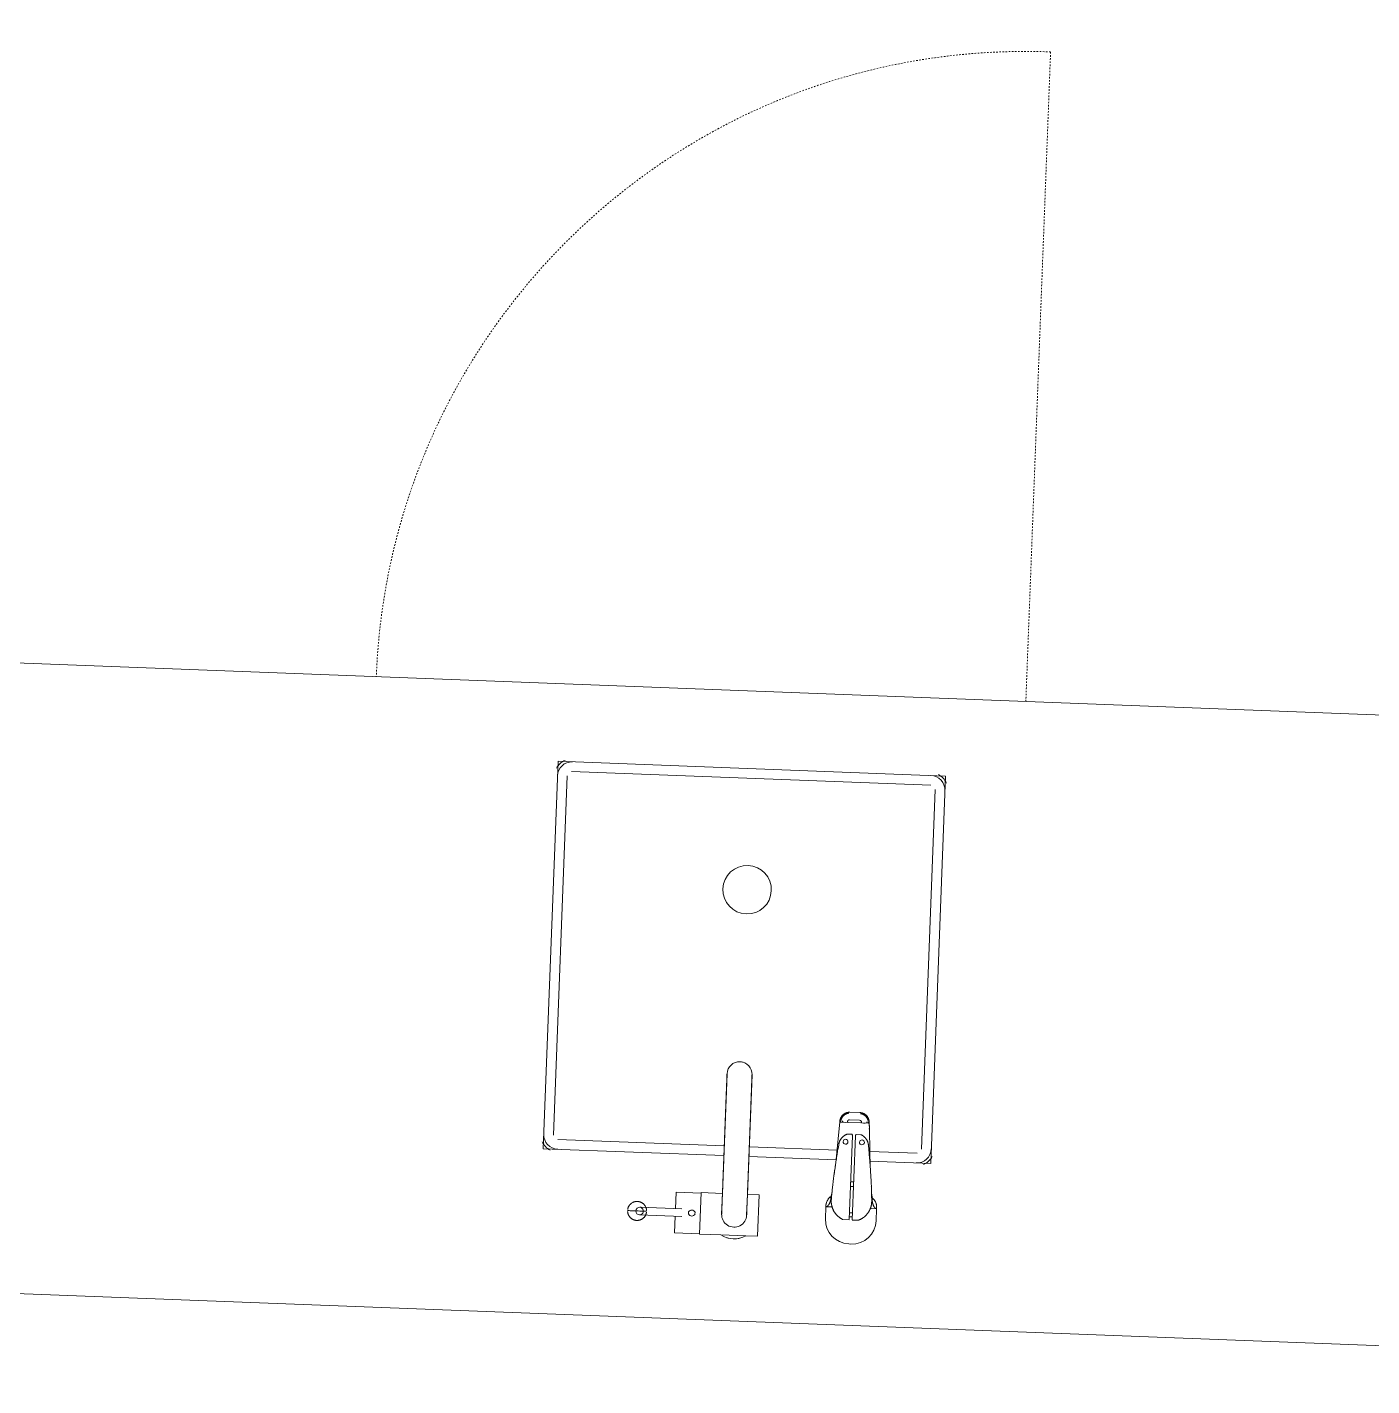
# Model space of a CAD drawing. Header units: millimetres. Extents: x 17567 to 83301, y -4294 to 56331.
# Drawn here: x 62246 to 63633, y 39264 to 40665 of the extents above; entities that cross this region are included whole.
import ezdxf

# ---------------------------------------------------------------- set-up
doc = ezdxf.new("R2010")
doc.units = ezdxf.units.MM
doc.header["$MEASUREMENT"] = 0
doc.linetypes.add('Hidden dense', pattern=[3.2, 1.6, -1.6])
for name, color, linetype, lineweight in [('P-SANR-FIXT', 6, 'Continuous', 13), ('Q-CASE', 33, 'Continuous', 13), ('Q-CASE-HDLN', 33, 'Hidden dense', 13)]:
    doc.layers.add(name, color=color, linetype=linetype, lineweight=lineweight)

# ---------------------------------------------------------------- blocks, each defined once
blk = doc.blocks.new('BVN_Joinery_Cafe_JO-N-01 _Opt 10_ - Type 1-10444974-GA PLAN - LEVEL 11')
at = {"layer": 'P-SANR-FIXT'}
for p, q in [((-1509.6, -1075.9), (-1509.6, -1247.9)), ((-1134.2, -1071.3), (-1505.3, -1071.3)), ((-1129.6, -1446.7), (-1129.6, -1075.6)), ((-1509.6, -1273.7), (-1509.6, -1364.4)), ((-1568.3, -1355), (-1580.7, -1355)), ((-1580.7, -1355), (-1568.3, -1355)), ((-1568.3, -1355), (-1567, -1355)), ((-1568.3, -1360.6), (-1568.3, -1355)), ((-1568.3, -1355), (-1568.3, -1360.6)), ((-1580.9, -1373.1), (-1580.9, -1379.6)), ((-1480.5, -1367), (-1480.5, -1366)), ((-1480.5, -1366), (-1480.5, -1373.9)), ((-1480.5, -1369.9), (-1480.5, -1368.5)), ((-1480.5, -1371.8), (-1480.5, -1370.2)), ((-1605.7, -1380), (-1605.7, -1382.3)), ((-1605.7, -1382.3), (-1605.7, -1380)), ((-1580.9, -1382.7), (-1580.9, -1389.2)), ((-1494, -1379.6), (-1580.6, -1379.6)), ((-1580.6, -1379.6), (-1580.6, -1379.6)), ((-1580.6, -1382.7), (-1494, -1382.7)), ((-1580.6, -1382.7), (-1580.6, -1382.7)), ((-1492.6, -1379), (-1492.6, -1374)), ((-1492.6, -1388.3), (-1492.6, -1383.3)), ((-1480.5, -1387.8), (-1480.5, -1374.5)), ((-1480.5, -1374.5), (-1480.5, -1387.8)), ((-1477.7, -1376), (-1477.7, -1386.3)), ((-1469.9, -1386.3), (-1469.9, -1376)), ((-1469.9, -1376), (-1469.9, -1386.3)), ((-1469.9, -1386.3), (-1469.9, -1376)), ((-1509.6, -1397.9), (-1509.6, -1446.9)), ((-1480.5, -1388.5), (-1480.5, -1396)), ((-1480.5, -1392.1), (-1480.5, -1390.5)), ((-1480.5, -1396), (-1480.5, -1395.3)), ((-1580.7, -1407.3), (-1568.3, -1407.3)), ((-1568.3, -1407.3), (-1580.7, -1407.3)), ((-1568.3, -1407.3), (-1568.3, -1401.7)), ((-1568.3, -1401.7), (-1568.3, -1407.3)), ((-1567, -1407.3), (-1568.3, -1407.3)), ((-1505, -1451.3), (-1134, -1451.3))]:
    blk.add_line(p, q, dxfattribs=at)
at = {"layer": 'P-SANR-FIXT', "flags": 128}
for points in [[(-1568.3, -1355), (-1568.3, -1355.1), (-1568.3, -1355.1), (-1568.3, -1355.2), (-1568.3, -1355.3), (-1568.2, -1355.4), (-1568.2, -1355.5), (-1568.2, -1355.5), (-1568.2, -1355.6), (-1568.1, -1355.7), (-1568.1, -1355.8), (-1568.1, -1355.9), (-1568, -1355.9), (-1568, -1356), (-1567.9, -1356.1), (-1567.9, -1356.2), (-1567.8, -1356.3), (-1567.7, -1356.4), (-1567.6, -1356.5), (-1567.5, -1356.7), (-1567.4, -1356.8), (-1567.3, -1356.8), (-1567.2, -1356.9), (-1567.1, -1357.1), (-1567, -1357.1), (-1566.9, -1357.2), (-1566.7, -1357.4), (-1566.5, -1357.5), (-1566.4, -1357.6), (-1566.2, -1357.7), (-1566.1, -1357.8), (-1566, -1357.9), (-1565.9, -1358), (-1565.8, -1358), (-1565.6, -1358.1), (-1565.5, -1358.2), (-1565.4, -1358.2), (-1565.2, -1358.3), (-1565.1, -1358.4), (-1565, -1358.5), (-1564.7, -1358.6), (-1564.5, -1358.7), (-1564.4, -1358.7), (-1564.2, -1358.8), (-1563.9, -1358.9)], [(-1568.3, -1355), (-1568.3, -1355.1), (-1568.3, -1355.1), (-1568.3, -1355.2), (-1568.3, -1355.3), (-1568.2, -1355.4), (-1568.2, -1355.5), (-1568.2, -1355.5), (-1568.2, -1355.6), (-1568.1, -1355.7), (-1568.1, -1355.8), (-1568.1, -1355.9), (-1568, -1355.9), (-1568, -1356), (-1567.9, -1356.1), (-1567.9, -1356.2), (-1567.8, -1356.3), (-1567.7, -1356.4), (-1567.6, -1356.5), (-1567.5, -1356.7), (-1567.4, -1356.8), (-1567.3, -1356.8), (-1567.2, -1356.9), (-1567.1, -1357.1), (-1567, -1357.1), (-1566.9, -1357.2), (-1566.7, -1357.4), (-1566.5, -1357.5), (-1566.4, -1357.6), (-1566.3, -1357.7), (-1566.2, -1357.8), (-1566, -1357.9), (-1565.9, -1358), (-1565.8, -1358), (-1565.6, -1358.1), (-1565.6, -1358.2), (-1565.4, -1358.2), (-1565.3, -1358.3), (-1565.2, -1358.4), (-1565, -1358.4), (-1564.8, -1358.5), (-1564.6, -1358.6), (-1564.5, -1358.7), (-1564.2, -1358.8), (-1564.1, -1358.8), (-1563.9, -1358.9), (-1563.6, -1359), (-1563.5, -1359), (-1563.3, -1359.1), (-1563, -1359.2), (-1562.6, -1359.3), (-1562.4, -1359.3), (-1562, -1359.4), (-1561.8, -1359.5), (-1561.5, -1359.5), (-1561.1, -1359.6), (-1560.9, -1359.7), (-1560.6, -1359.7), (-1560.1, -1359.8), (-1559.6, -1359.9), (-1559.4, -1360), (-1558.8, -1360.1), (-1558.5, -1360.1), (-1558.1, -1360.2), (-1557.2, -1360.3), (-1556.8, -1360.4), (-1556.1, -1360.5), (-1555.4, -1360.6), (-1555, -1360.6)], [(-1563.9, -1358.9), (-1563.6, -1359), (-1563.5, -1359), (-1563.3, -1359.1), (-1562.9, -1359.2), (-1562.6, -1359.3), (-1562.4, -1359.3), (-1562, -1359.4), (-1561.8, -1359.5), (-1561.5, -1359.5)], [(-1580.6, -1372.5), (-1580.6, -1372.6), (-1580.7, -1372.8), (-1580.8, -1372.9), (-1580.8, -1373), (-1580.8, -1373.1), (-1580.8, -1373.1), (-1580.9, -1373.1)], [(-1580.9, -1373.1), (-1580.8, -1373.1), (-1580.8, -1373.1), (-1580.8, -1373), (-1580.7, -1372.9), (-1580.7, -1372.8), (-1580.6, -1372.6), (-1580.6, -1372.6)], [(-1580.6, -1372.6), (-1580.4, -1372.2), (-1580.3, -1372), (-1580.2, -1371.8), (-1580, -1371.4), (-1579.8, -1371.1), (-1579.7, -1370.9), (-1579.5, -1370.5), (-1579.4, -1370.4), (-1579.2, -1370.1), (-1579, -1369.8), (-1578.9, -1369.6), (-1578.7, -1369.3), (-1578.5, -1369), (-1578.3, -1368.7), (-1578.1, -1368.5), (-1578, -1368.3), (-1577.8, -1368), (-1577.7, -1367.9), (-1577.5, -1367.7), (-1577.4, -1367.6), (-1577.3, -1367.4), (-1577.2, -1367.3), (-1577.1, -1367.2), (-1576.9, -1367), (-1576.8, -1366.9), (-1576.6, -1366.7), (-1576.4, -1366.5), (-1576.2, -1366.3), (-1576, -1366.1), (-1575.8, -1365.9), (-1575.5, -1365.6), (-1575.2, -1365.4), (-1575, -1365.2), (-1574.9, -1365.1), (-1574.6, -1364.8), (-1574.2, -1364.6), (-1574.1, -1364.5), (-1573.8, -1364.3), (-1573.6, -1364.1), (-1573.4, -1364), (-1573.1, -1363.8), (-1572.8, -1363.5), (-1572.5, -1363.4), (-1572.4, -1363.3), (-1572.1, -1363.1), (-1571.8, -1363), (-1571.7, -1362.9), (-1571.4, -1362.7), (-1571.2, -1362.6), (-1570.9, -1362.5), (-1570.6, -1362.3), (-1570.3, -1362.2), (-1570.2, -1362.2), (-1569.9, -1362), (-1569.5, -1361.9), (-1569.3, -1361.8), (-1569, -1361.7), (-1568.7, -1361.5), (-1568.6, -1361.5), (-1568.3, -1361.4), (-1568.1, -1361.3), (-1567.9, -1361.3), (-1567.6, -1361.2), (-1567.4, -1361.1), (-1567.2, -1361), (-1566.8, -1361), (-1566.5, -1360.9), (-1566.4, -1360.8), (-1566.1, -1360.8), (-1565.8, -1360.7), (-1565.4, -1360.6), (-1565.3, -1360.6), (-1565.1, -1360.6), (-1564.7, -1360.5), (-1564.4, -1360.4), (-1564.1, -1360.4), (-1563.9, -1360.4), (-1563.6, -1360.4), (-1563.3, -1360.3), (-1563, -1360.3), (-1562.8, -1360.3), (-1562.5, -1360.3), (-1562.3, -1360.3), (-1562.1, -1360.3), (-1561.8, -1360.3), (-1561.6, -1360.2), (-1561.3, -1360.2), (-1560.9, -1360.3), (-1560.7, -1360.3), (-1560.2, -1360.3)], [(-1571, -1362.6), (-1571.2, -1362.7), (-1571.5, -1362.8), (-1571.8, -1363), (-1572.1, -1363.1), (-1572.5, -1363.4)], [(-1566.5, -1360.9), (-1566.8, -1360.9), (-1566.9, -1361), (-1567.1, -1361), (-1567.5, -1361.1), (-1567.8, -1361.2), (-1568, -1361.3), (-1568.3, -1361.4), (-1568.5, -1361.5)], [(-1560.2, -1360.3), (-1560.4, -1360.3), (-1560.7, -1360.3), (-1560.9, -1360.2), (-1561.3, -1360.2), (-1561.6, -1360.2), (-1561.9, -1360.2), (-1562.1, -1360.2), (-1562.3, -1360.3), (-1562.6, -1360.3), (-1562.8, -1360.3), (-1563, -1360.3), (-1563.3, -1360.3)], [(-1561.5, -1359.5), (-1561.1, -1359.6), (-1560.9, -1359.7), (-1560.6, -1359.7), (-1560.1, -1359.8), (-1559.6, -1359.9), (-1559.3, -1360), (-1558.8, -1360.1), (-1558.5, -1360.1), (-1558.1, -1360.2)], [(-1560.2, -1360.3), (-1558.1, -1360.4), (-1557, -1360.5), (-1555.3, -1360.6), (-1553.6, -1360.7), (-1552.7, -1360.7), (-1551, -1360.9), (-1550.2, -1360.9), (-1548.8, -1361), (-1547.1, -1361.1), (-1546.2, -1361.2), (-1544.8, -1361.3), (-1542.8, -1361.5), (-1540.9, -1361.6), (-1540, -1361.7), (-1538.6, -1361.8), (-1536.5, -1362), (-1534.4, -1362.2), (-1533.3, -1362.3), (-1531.6, -1362.5), (-1530.7, -1362.6), (-1529.4, -1362.7), (-1527.5, -1362.9), (-1525.5, -1363.1), (-1524.6, -1363.2), (-1522.6, -1363.4), (-1521.6, -1363.6), (-1520.1, -1363.7), (-1518.1, -1364), (-1517.1, -1364.1), (-1515.6, -1364.3), (-1513.3, -1364.6), (-1511.2, -1364.8), (-1510.2, -1364.9), (-1508.7, -1365.1), (-1506.4, -1365.5), (-1504.1, -1365.8), (-1502.9, -1365.9)], [(-1552.7, -1360.7), (-1555.8, -1360.2), (-1557.8, -1359.8), (-1558.8, -1359.6), (-1559, -1359.5)], [(-1558.1, -1360.2), (-1557.2, -1360.3), (-1556.7, -1360.4), (-1556.1, -1360.5), (-1555.3, -1360.6), (-1555, -1360.6)], [(-1545.2, -1361.3), (-1545.9, -1361.2), (-1547.4, -1361.1), (-1548.9, -1361), (-1550, -1360.9), (-1552.2, -1360.8)], [(-1514.9, -1364.4), (-1517.1, -1364.1), (-1518.3, -1363.9), (-1520, -1363.7), (-1521.7, -1363.5), (-1522.5, -1363.5), (-1524.1, -1363.3), (-1524.9, -1363.2), (-1526.1, -1363.1), (-1527.3, -1362.9), (-1528, -1362.9), (-1529.5, -1362.7), (-1531.7, -1362.5), (-1533.1, -1362.4), (-1534, -1362.3), (-1535.9, -1362.1)], [(-1480.5, -1366), (-1487, -1365.5), (-1512, -1364.2), (-1522.6, -1363.5)], [(-1520.7, -1363.7), (-1518.9, -1363.8), (-1518, -1363.9), (-1516.5, -1364), (-1515.3, -1364.1)], [(-1520.6, -1363.7), (-1518.3, -1363.9), (-1517.1, -1363.9), (-1515.3, -1364.1)], [(-1502.9, -1365.9), (-1502.7, -1366), (-1502.5, -1366), (-1502.3, -1366), (-1502.1, -1366.1), (-1501.8, -1366.1), (-1501.7, -1366.2), (-1501.4, -1366.2), (-1501.3, -1366.3), (-1501.1, -1366.3), (-1500.8, -1366.4), (-1500.7, -1366.5), (-1500.5, -1366.5), (-1500.2, -1366.6), (-1499.9, -1366.7), (-1499.8, -1366.8), (-1499.7, -1366.8), (-1499.4, -1366.9), (-1499.1, -1367.1), (-1499, -1367.1), (-1498.8, -1367.3), (-1498.6, -1367.3), (-1498.5, -1367.4), (-1498.2, -1367.6), (-1498.1, -1367.6), (-1497.9, -1367.7), (-1497.6, -1367.9), (-1497.4, -1368.1), (-1497.2, -1368.2), (-1497.1, -1368.3), (-1496.9, -1368.4), (-1496.7, -1368.6), (-1496.6, -1368.7), (-1496.4, -1368.8), (-1496.2, -1369), (-1496, -1369.1), (-1495.8, -1369.3), (-1495.7, -1369.4), (-1495.5, -1369.6), (-1495.4, -1369.7), (-1495.2, -1369.9), (-1495.1, -1370.1), (-1495, -1370.2), (-1494.8, -1370.4), (-1494.7, -1370.6), (-1494.6, -1370.7), (-1494.4, -1370.9), (-1494.3, -1371), (-1494.1, -1371.2), (-1494, -1371.5), (-1493.9, -1371.6), (-1493.8, -1371.7), (-1493.7, -1371.9)], [(-1499.7, -1366.8), (-1499.9, -1366.7), (-1500, -1366.7), (-1500.2, -1366.6), (-1500.3, -1366.6), (-1500.6, -1366.5), (-1500.8, -1366.4), (-1501, -1366.4), (-1501.3, -1366.3), (-1501.5, -1366.2), (-1501.6, -1366.2), (-1501.8, -1366.1), (-1501.9, -1366.1), (-1502.2, -1366.1), (-1502.4, -1366), (-1502.6, -1366), (-1502.9, -1365.9)], [(-1495.4, -1369.7), (-1495.7, -1369.4), (-1495.8, -1369.3), (-1496, -1369.2), (-1496.2, -1369), (-1496.3, -1368.9), (-1496.5, -1368.7), (-1496.6, -1368.7), (-1496.7, -1368.5), (-1496.8, -1368.5), (-1497, -1368.3), (-1497.2, -1368.2), (-1497.4, -1368.1), (-1497.7, -1367.9), (-1497.9, -1367.8), (-1498, -1367.7), (-1498.3, -1367.5), (-1498.5, -1367.4), (-1498.8, -1367.3), (-1499.1, -1367.1), (-1499.3, -1367), (-1499.4, -1366.9), (-1499.7, -1366.8)], [(-1492.8, -1373.5), (-1492.9, -1373.3), (-1493, -1373.2), (-1493.1, -1373), (-1493.2, -1372.8), (-1493.3, -1372.5), (-1493.4, -1372.4), (-1493.5, -1372.2), (-1493.6, -1372.1), (-1493.7, -1371.9)], [(-1493.7, -1371.9), (-1493.5, -1372.2), (-1493.4, -1372.3), (-1493.3, -1372.5), (-1493.2, -1372.7), (-1493.2, -1372.8), (-1493.1, -1373), (-1493, -1373.1), (-1492.9, -1373.3), (-1492.9, -1373.4), (-1492.8, -1373.6), (-1492.7, -1373.7), (-1492.7, -1373.8), (-1492.6, -1373.9), (-1492.6, -1374), (-1492.6, -1374), (-1492.6, -1374), (-1492.6, -1374), (-1492.7, -1373.9), (-1492.7, -1373.8), (-1492.8, -1373.6), (-1492.8, -1373.5)], [(-1478.8, -1366.1), (-1479.4, -1366), (-1480, -1366), (-1480.5, -1366)], [(-1478.9, -1367.1), (-1479.4, -1367), (-1480, -1367), (-1480.5, -1367)], [(-1469.9, -1376), (-1469.9, -1375.6), (-1469.9, -1375.2), (-1470, -1374.8), (-1470, -1374.4), (-1470.1, -1374.1), (-1470.2, -1373.7), (-1470.3, -1373.3), (-1470.4, -1372.9), (-1470.6, -1372.5), (-1470.7, -1372.1), (-1470.9, -1371.8), (-1471, -1371.4), (-1471.2, -1371.1), (-1471.4, -1370.7), (-1471.7, -1370.4), (-1471.9, -1370.1), (-1472.1, -1369.8), (-1472.4, -1369.4), (-1472.7, -1369.2), (-1472.9, -1368.9), (-1473.2, -1368.6), (-1473.5, -1368.3), (-1473.9, -1368.1), (-1474.2, -1367.8), (-1474.5, -1367.6), (-1474.8, -1367.4), (-1475.2, -1367.2), (-1475.6, -1367), (-1475.9, -1366.9), (-1476.3, -1366.7), (-1476.7, -1366.6), (-1477, -1366.5), (-1477.4, -1366.4), (-1477.8, -1366.3), (-1478.2, -1366.2), (-1478.6, -1366.1), (-1478.8, -1366.1)], [(-1471.5, -1372.9), (-1471.6, -1372.5), (-1471.8, -1372.2), (-1471.9, -1371.9), (-1472.1, -1371.6), (-1472.3, -1371.3), (-1472.5, -1371), (-1472.7, -1370.7), (-1472.9, -1370.4), (-1473.1, -1370.1), (-1473.4, -1369.8), (-1473.6, -1369.6), (-1473.9, -1369.3), (-1474.2, -1369.1), (-1474.5, -1368.9), (-1474.7, -1368.7), (-1475, -1368.5), (-1475.4, -1368.3), (-1475.7, -1368.1), (-1476, -1367.9), (-1476.3, -1367.8), (-1476.7, -1367.7), (-1477, -1367.5), (-1477.3, -1367.4), (-1477.7, -1367.3), (-1478, -1367.2)], [(-1471, -1375), (-1471, -1374.6), (-1471.1, -1374.3), (-1471.2, -1373.9), (-1471.3, -1373.6), (-1471.4, -1373.2)], [(-1577.8, -1381.2), (-1577.8, -1380.6), (-1577.8, -1380.3), (-1577.8, -1380.1), (-1577.8, -1379.6)], [(-1577.8, -1382.7), (-1577.8, -1382.2), (-1577.8, -1382), (-1577.8, -1381.7), (-1577.8, -1381.2)], [(-1573.5, -1379.7), (-1573.6, -1380.3), (-1573.6, -1381), (-1573.6, -1381.2)], [(-1573.6, -1381.2), (-1573.6, -1381.8), (-1573.6, -1382.4)], [(-1541.6, -1379.6), (-1541.6, -1379.8), (-1541.6, -1380.1), (-1541.6, -1380.5), (-1541.6, -1380.7), (-1541.5, -1381.2)], [(-1541.5, -1381.2), (-1541.6, -1381.6), (-1541.6, -1381.8), (-1541.6, -1382.2), (-1541.6, -1382.5), (-1541.6, -1382.7)], [(-1492.8, -1379.2), (-1492.9, -1379.3), (-1493, -1379.3), (-1493.1, -1379.4), (-1493.1, -1379.4), (-1493.2, -1379.4), (-1493.3, -1379.5), (-1493.4, -1379.5), (-1493.5, -1379.5), (-1493.6, -1379.6), (-1493.6, -1379.6), (-1493.6, -1379.6), (-1493.7, -1379.6), (-1493.8, -1379.6), (-1493.9, -1379.6), (-1494, -1379.6)], [(-1494, -1379.6), (-1494, -1379.6), (-1493.9, -1379.6), (-1493.9, -1379.6), (-1493.8, -1379.6), (-1493.7, -1379.6), (-1493.7, -1379.6)], [(-1494, -1382.7), (-1493.9, -1382.7), (-1493.8, -1382.7), (-1493.7, -1382.7), (-1493.6, -1382.7), (-1493.6, -1382.7), (-1493.6, -1382.7), (-1493.5, -1382.8), (-1493.4, -1382.8), (-1493.3, -1382.8), (-1493.2, -1382.9), (-1493.1, -1382.9), (-1493.1, -1382.9), (-1493, -1383), (-1492.9, -1383), (-1492.8, -1383.1)], [(-1493.7, -1382.7), (-1493.7, -1382.7), (-1493.8, -1382.7), (-1493.9, -1382.7), (-1493.9, -1382.7), (-1494, -1382.7), (-1494, -1382.7)], [(-1492.8, -1379.2), (-1492.7, -1379.1), (-1492.6, -1379), (-1492.6, -1379), (-1492.6, -1379), (-1492.7, -1379.1), (-1492.8, -1379.2), (-1492.8, -1379.2), (-1492.9, -1379.2), (-1492.9, -1379.3), (-1493, -1379.3), (-1493.1, -1379.4), (-1493.2, -1379.4), (-1493.3, -1379.5), (-1493.3, -1379.5), (-1493.4, -1379.5), (-1493.5, -1379.5), (-1493.5, -1379.6), (-1493.7, -1379.6)], [(-1493.7, -1382.7), (-1493.5, -1382.7), (-1493.5, -1382.8), (-1493.4, -1382.8), (-1493.3, -1382.8), (-1493.3, -1382.8), (-1493.2, -1382.9), (-1493.1, -1382.9), (-1493, -1383), (-1493, -1383), (-1492.9, -1383.1), (-1492.8, -1383.1), (-1492.8, -1383.2), (-1492.7, -1383.2), (-1492.6, -1383.3), (-1492.6, -1383.3), (-1492.6, -1383.3), (-1492.7, -1383.2), (-1492.8, -1383.1)], [(-1478.8, -1396.2), (-1478.4, -1396.1), (-1478, -1396.1), (-1477.6, -1396), (-1477.2, -1395.9), (-1476.8, -1395.8), (-1476.4, -1395.6), (-1476.1, -1395.5), (-1475.7, -1395.3), (-1475.3, -1395.2), (-1475, -1395), (-1474.6, -1394.8), (-1474.3, -1394.5), (-1474, -1394.3), (-1473.7, -1394.1), (-1473.4, -1393.8), (-1473.1, -1393.5), (-1472.8, -1393.3), (-1472.5, -1393), (-1472.2, -1392.7), (-1472, -1392.4), (-1471.8, -1392), (-1471.5, -1391.7), (-1471.3, -1391.4), (-1471.1, -1391), (-1470.9, -1390.7), (-1470.8, -1390.3), (-1470.6, -1389.9), (-1470.5, -1389.6), (-1470.3, -1389.2), (-1470.2, -1388.8), (-1470.1, -1388.4), (-1470.1, -1388), (-1470, -1387.6), (-1470, -1387.2), (-1469.9, -1386.8), (-1469.9, -1386.4), (-1469.9, -1386.3)], [(-1475.8, -1394.3), (-1475.5, -1394.1), (-1475.2, -1393.9), (-1474.9, -1393.7), (-1474.6, -1393.5), (-1474.3, -1393.3), (-1474, -1393.1), (-1473.7, -1392.8), (-1473.5, -1392.6), (-1473.2, -1392.3), (-1473, -1392), (-1472.8, -1391.8), (-1472.6, -1391.5), (-1472.4, -1391.2), (-1472.2, -1390.9), (-1472, -1390.5), (-1471.8, -1390.2), (-1471.7, -1389.9), (-1471.5, -1389.6), (-1471.4, -1389.2), (-1471.3, -1388.9), (-1471.2, -1388.5), (-1471.1, -1388.2), (-1471.1, -1387.8), (-1471, -1387.5), (-1471, -1387.1)], [(-1580.6, -1389.7), (-1580.6, -1389.6), (-1580.7, -1389.6), (-1580.7, -1389.4), (-1580.8, -1389.3), (-1580.8, -1389.2), (-1580.9, -1389.2)], [(-1580.9, -1389.2), (-1580.8, -1389.2), (-1580.8, -1389.3), (-1580.7, -1389.4), (-1580.6, -1389.6), (-1580.6, -1389.8)], [(-1560.2, -1402), (-1560.7, -1402), (-1560.9, -1402), (-1561.3, -1402.1), (-1561.6, -1402.1), (-1561.8, -1402), (-1562.1, -1402), (-1562.3, -1402), (-1562.5, -1402), (-1562.8, -1402), (-1563, -1402), (-1563.3, -1402), (-1563.6, -1401.9), (-1563.9, -1401.9), (-1564.1, -1401.9), (-1564.4, -1401.9), (-1564.7, -1401.8), (-1565.1, -1401.7), (-1565.3, -1401.7), (-1565.4, -1401.7), (-1565.8, -1401.6), (-1566.1, -1401.5), (-1566.4, -1401.5), (-1566.5, -1401.4), (-1566.8, -1401.3), (-1567.2, -1401.3), (-1567.4, -1401.2), (-1567.6, -1401.1), (-1567.9, -1401), (-1568.1, -1401), (-1568.3, -1400.9), (-1568.6, -1400.8), (-1568.7, -1400.8), (-1569, -1400.6), (-1569.3, -1400.5), (-1569.5, -1400.4), (-1569.9, -1400.3), (-1570.3, -1400.1), (-1570.5, -1400), (-1570.8, -1399.9), (-1571.1, -1399.7), (-1571.2, -1399.7), (-1571.5, -1399.5), (-1571.6, -1399.4), (-1571.8, -1399.3), (-1572.1, -1399.2), (-1572.2, -1399.1), (-1572.4, -1398.9), (-1572.8, -1398.8), (-1573, -1398.6), (-1573.2, -1398.5), (-1573.4, -1398.4), (-1573.6, -1398.1), (-1573.9, -1397.9), (-1574.1, -1397.8), (-1574.4, -1397.6), (-1574.6, -1397.4), (-1574.8, -1397.3), (-1575, -1397.1), (-1575.3, -1396.8), (-1575.5, -1396.7), (-1575.7, -1396.5), (-1576, -1396.2), (-1576.2, -1396), (-1576.3, -1395.9), (-1576.5, -1395.7), (-1576.8, -1395.4), (-1577, -1395.2), (-1577.2, -1395), (-1577.4, -1394.7), (-1577.5, -1394.6), (-1577.7, -1394.4), (-1577.9, -1394.1), (-1578, -1394), (-1578.2, -1393.7), (-1578.3, -1393.5), (-1578.6, -1393.2), (-1578.8, -1392.9), (-1578.9, -1392.7), (-1579, -1392.5), (-1579.2, -1392.2), (-1579.4, -1391.9), (-1579.5, -1391.7), (-1579.7, -1391.5), (-1579.9, -1391.1), (-1580.1, -1390.8), (-1580.2, -1390.6), (-1580.4, -1390.2), (-1580.4, -1390), (-1580.6, -1389.7)], [(-1572.5, -1398.9), (-1572.2, -1399.1), (-1572, -1399.2), (-1571.8, -1399.3), (-1571.5, -1399.5), (-1571.4, -1399.6), (-1571, -1399.7)], [(-1568.5, -1400.8), (-1568.1, -1401), (-1567.9, -1401), (-1567.6, -1401.1), (-1567.1, -1401.3), (-1566.8, -1401.4), (-1566.7, -1401.4), (-1566.5, -1401.5)], [(-1502.9, -1396.4), (-1504.1, -1396.5), (-1506.4, -1396.8), (-1508.7, -1397.2), (-1510.2, -1397.4), (-1511.2, -1397.5), (-1513.3, -1397.7), (-1515.6, -1398), (-1517.1, -1398.2), (-1518.1, -1398.3), (-1520.1, -1398.6), (-1521.6, -1398.7), (-1522.6, -1398.9), (-1524.6, -1399.1), (-1525.5, -1399.2), (-1527.5, -1399.4), (-1529.4, -1399.6), (-1530.7, -1399.7), (-1531.6, -1399.8), (-1533.3, -1400), (-1534.4, -1400.1), (-1536.5, -1400.3), (-1538.6, -1400.5), (-1540, -1400.6), (-1540.9, -1400.7), (-1542.8, -1400.8), (-1544.8, -1401), (-1546.2, -1401.1), (-1547.1, -1401.2), (-1548.8, -1401.3), (-1550.2, -1401.4), (-1551, -1401.4), (-1552.7, -1401.6), (-1553.6, -1401.6), (-1555.3, -1401.7), (-1557, -1401.8), (-1558.1, -1401.9), (-1560.2, -1402)], [(-1559, -1402.8), (-1558.7, -1402.7), (-1556.5, -1402.2), (-1552, -1401.5)], [(-1552.2, -1401.5), (-1550, -1401.4), (-1548.9, -1401.3), (-1547.4, -1401.2), (-1545.9, -1401.1), (-1545.2, -1401)], [(-1536.3, -1400.3), (-1534.4, -1400.1), (-1533.4, -1400), (-1531.9, -1399.8), (-1530.4, -1399.7), (-1529.6, -1399.6), (-1528.1, -1399.5), (-1527.3, -1399.4), (-1526.1, -1399.2), (-1524.9, -1399.1), (-1524.1, -1399), (-1522.4, -1398.8), (-1521.6, -1398.7), (-1519.9, -1398.5), (-1518.2, -1398.3), (-1517, -1398.2), (-1514.7, -1397.9)], [(-1523.5, -1398.9), (-1511.2, -1398), (-1484.7, -1396.7), (-1480.9, -1396.3), (-1480.5, -1396.3)], [(-1520.6, -1398.6), (-1518.3, -1398.4), (-1517.1, -1398.4), (-1515.3, -1398.2)], [(-1515.3, -1398.2), (-1517.1, -1398.4), (-1518.3, -1398.4), (-1520.6, -1398.6)], [(-1493.7, -1390.4), (-1493.8, -1390.6), (-1493.9, -1390.7), (-1494, -1390.8), (-1494.1, -1391.1), (-1494.3, -1391.3), (-1494.4, -1391.4), (-1494.6, -1391.6), (-1494.7, -1391.7), (-1494.8, -1391.9), (-1495, -1392.1), (-1495.1, -1392.2), (-1495.2, -1392.4), (-1495.4, -1392.6), (-1495.5, -1392.7), (-1495.7, -1392.9), (-1495.8, -1393), (-1496, -1393.2), (-1496.2, -1393.3), (-1496.4, -1393.5), (-1496.6, -1393.6), (-1496.7, -1393.7), (-1496.9, -1393.9), (-1497.1, -1394), (-1497.2, -1394.1), (-1497.4, -1394.2), (-1497.6, -1394.4), (-1497.9, -1394.6), (-1498.1, -1394.7), (-1498.2, -1394.7), (-1498.5, -1394.9), (-1498.6, -1395), (-1498.8, -1395), (-1499, -1395.2), (-1499.1, -1395.2), (-1499.4, -1395.4), (-1499.7, -1395.5), (-1499.8, -1395.5), (-1499.9, -1395.6), (-1500.2, -1395.7), (-1500.5, -1395.8), (-1500.7, -1395.8), (-1500.8, -1395.9), (-1501.1, -1396), (-1501.3, -1396), (-1501.4, -1396.1), (-1501.7, -1396.1), (-1501.8, -1396.2), (-1502.1, -1396.2), (-1502.3, -1396.3), (-1502.5, -1396.3), (-1502.7, -1396.3), (-1502.9, -1396.4)], [(-1502.9, -1396.4), (-1502.6, -1396.3), (-1502.4, -1396.3), (-1502.2, -1396.2), (-1501.9, -1396.2), (-1501.8, -1396.2), (-1501.6, -1396.1), (-1501.5, -1396.1), (-1501.3, -1396), (-1501, -1395.9), (-1500.8, -1395.9), (-1500.6, -1395.8), (-1500.3, -1395.7), (-1500.2, -1395.7), (-1500, -1395.6), (-1499.9, -1395.6), (-1499.7, -1395.5)], [(-1499.7, -1395.5), (-1499.4, -1395.4), (-1499.3, -1395.3), (-1499.1, -1395.2), (-1498.8, -1395), (-1498.5, -1394.9), (-1498.3, -1394.8), (-1498, -1394.6), (-1497.9, -1394.5), (-1497.7, -1394.4), (-1497.4, -1394.2), (-1497.2, -1394.1), (-1497, -1394), (-1496.8, -1393.8), (-1496.7, -1393.8), (-1496.6, -1393.6), (-1496.5, -1393.6), (-1496.3, -1393.4), (-1496.2, -1393.3), (-1496, -1393.1), (-1495.8, -1393), (-1495.7, -1392.9), (-1495.4, -1392.6)], [(-1492.8, -1388.8), (-1492.8, -1388.7), (-1492.7, -1388.5), (-1492.7, -1388.4), (-1492.6, -1388.3), (-1492.6, -1388.3), (-1492.6, -1388.3), (-1492.6, -1388.3), (-1492.6, -1388.4), (-1492.7, -1388.5), (-1492.7, -1388.6), (-1492.8, -1388.7), (-1492.9, -1388.9), (-1492.9, -1389), (-1493, -1389.2), (-1493.1, -1389.3), (-1493.2, -1389.5), (-1493.2, -1389.6), (-1493.3, -1389.8), (-1493.4, -1390), (-1493.5, -1390.1), (-1493.7, -1390.4)], [(-1493.7, -1390.4), (-1493.6, -1390.2), (-1493.5, -1390.1), (-1493.4, -1389.9), (-1493.3, -1389.8), (-1493.2, -1389.5), (-1493.1, -1389.3), (-1493, -1389.1), (-1492.9, -1389), (-1492.8, -1388.8)], [(-1489.8, -1396.9), (-1488.2, -1396.9), (-1487.4, -1396.8), (-1486.3, -1396.7), (-1485.2, -1396.7), (-1484.7, -1396.7), (-1483.7, -1396.6), (-1483.3, -1396.6), (-1482.6, -1396.5), (-1481.9, -1396.4), (-1481.5, -1396.4), (-1481.1, -1396.4), (-1480.7, -1396.3), (-1480.5, -1396.3)], [(-1480.5, -1396.3), (-1480.7, -1396.3), (-1481.1, -1396.4), (-1481.5, -1396.4), (-1481.9, -1396.4), (-1482.7, -1396.5), (-1483.3, -1396.6), (-1483.7, -1396.6), (-1484.7, -1396.7), (-1485.2, -1396.7), (-1486.3, -1396.7), (-1487.4, -1396.8), (-1488.2, -1396.9), (-1489.8, -1396.9)], [(-1480.5, -1395.3), (-1479.9, -1395.3), (-1479.4, -1395.2), (-1478.9, -1395.2)], [(-1480.5, -1396.3), (-1479.9, -1396.3), (-1479.3, -1396.2), (-1478.8, -1396.2)], [(-1477.8, -1395), (-1477.5, -1394.9), (-1477.1, -1394.8), (-1476.8, -1394.7), (-1476.5, -1394.6), (-1476.1, -1394.4)], [(-1568.3, -1407.3), (-1568.3, -1407.2), (-1568.3, -1407.2), (-1568.3, -1407.1), (-1568.3, -1407), (-1568.2, -1406.9), (-1568.2, -1406.8), (-1568.2, -1406.8), (-1568.2, -1406.7), (-1568.1, -1406.6), (-1568.1, -1406.5), (-1568.1, -1406.4), (-1568, -1406.4), (-1568, -1406.3), (-1567.9, -1406.2), (-1567.9, -1406.1), (-1567.8, -1406), (-1567.7, -1405.9), (-1567.6, -1405.8), (-1567.5, -1405.6), (-1567.4, -1405.5), (-1567.3, -1405.5), (-1567.2, -1405.4), (-1567.1, -1405.2), (-1567, -1405.2), (-1566.9, -1405.1), (-1566.7, -1404.9), (-1566.5, -1404.8), (-1566.4, -1404.7), (-1566.2, -1404.6), (-1566.1, -1404.5), (-1566, -1404.4), (-1565.9, -1404.3), (-1565.8, -1404.3), (-1565.6, -1404.2), (-1565.5, -1404.1), (-1565.4, -1404.1), (-1565.2, -1404), (-1565.1, -1403.9), (-1565, -1403.9), (-1564.8, -1403.8), (-1564.6, -1403.7), (-1564.5, -1403.6), (-1564.2, -1403.5), (-1564.1, -1403.5), (-1563.9, -1403.4), (-1563.6, -1403.3), (-1563.5, -1403.3), (-1563.3, -1403.2), (-1562.9, -1403.1), (-1562.6, -1403), (-1562.4, -1403), (-1562, -1402.9), (-1561.8, -1402.8), (-1561.5, -1402.8), (-1561.1, -1402.7), (-1560.9, -1402.6), (-1560.6, -1402.6), (-1560.1, -1402.5), (-1559.6, -1402.4), (-1559.3, -1402.3), (-1558.8, -1402.2), (-1558.5, -1402.2), (-1558.1, -1402.1), (-1557.2, -1402), (-1556.7, -1401.9), (-1556.1, -1401.8), (-1555.3, -1401.7), (-1555, -1401.7)], [(-1555, -1401.7), (-1555.4, -1401.7), (-1556.1, -1401.8), (-1556.8, -1401.9), (-1557.2, -1402), (-1558.1, -1402.1), (-1558.5, -1402.2), (-1558.8, -1402.2), (-1559.4, -1402.3), (-1559.6, -1402.4), (-1560.1, -1402.5), (-1560.6, -1402.6), (-1560.9, -1402.6), (-1561.1, -1402.7), (-1561.5, -1402.8), (-1561.8, -1402.8), (-1562, -1402.9), (-1562.4, -1403), (-1562.6, -1403), (-1563, -1403.1), (-1563.3, -1403.2), (-1563.5, -1403.3), (-1563.6, -1403.3), (-1563.9, -1403.4), (-1564.1, -1403.5), (-1564.2, -1403.5), (-1564.5, -1403.6), (-1564.6, -1403.7), (-1564.8, -1403.8), (-1565, -1403.9), (-1565.2, -1403.9), (-1565.3, -1404), (-1565.4, -1404.1), (-1565.6, -1404.1), (-1565.6, -1404.2), (-1565.8, -1404.3), (-1565.9, -1404.3), (-1566, -1404.4), (-1566.2, -1404.5), (-1566.3, -1404.6), (-1566.4, -1404.7), (-1566.5, -1404.8), (-1566.7, -1404.9), (-1566.9, -1405.1), (-1567, -1405.2), (-1567.1, -1405.2), (-1567.2, -1405.4), (-1567.3, -1405.5), (-1567.4, -1405.5), (-1567.5, -1405.6), (-1567.6, -1405.8), (-1567.7, -1405.9), (-1567.8, -1406), (-1567.9, -1406.1), (-1567.9, -1406.2), (-1568, -1406.3), (-1568, -1406.4), (-1568.1, -1406.4), (-1568.1, -1406.5), (-1568.1, -1406.6), (-1568.2, -1406.7), (-1568.2, -1406.8), (-1568.2, -1406.8), (-1568.2, -1406.9), (-1568.3, -1407), (-1568.3, -1407.1), (-1568.3, -1407.2), (-1568.3, -1407.2), (-1568.3, -1407.3)], [(-1563.3, -1402), (-1562.9, -1402), (-1562.7, -1402), (-1562.4, -1402), (-1562.1, -1402.1), (-1562, -1402.1), (-1561.6, -1402.1), (-1561.5, -1402.1), (-1561.3, -1402.1), (-1561, -1402.1), (-1560.8, -1402.1), (-1560.6, -1402), (-1560.2, -1402)]]:
    blk.add_lwpolyline(points, dxfattribs=at)
at = {"layer": 'P-SANR-FIXT'}
for centre, radius, start, end in [((-1504.6, -1076.3), 18, 115.6147, 154.3853), ((-1504.6, -1076.3), 15, 90, 180), ((-1504.6, -1076.3), 15, 90, 180), ((-1134.6, -1076.3), 15, 360, 90), ((-1134.6, -1076.3), 15, 0, 90), ((-1134.6, -1076.3), 18, 25.6147, 64.3853), ((-1244.6, -1261.3), 25, 360, 180), ((-1244.6, -1261.3), 25, 180, 360), ((-1580.7, -1380), 25, 90, 180), ((-1580.7, -1380), 25, 90, 180), ((-1567, -1367), 12, 34.1588, 96.3536), ((-1567, -1367), 12, 34.1548, 90), ((-1500.5, -1372.7), 2.5, 90, 270), ((-1500.5, -1372.7), 2.5, 90, 270), ((-1500.5, -1372.7), 2.5, 270, 90), ((-1500.5, -1372.7), 2.5, 270, 90), ((-1480.5, -1381.2), 15.1, 83.4558, 90), ((-1480.5, -1381.2), 15.1, 83.4558, 90), ((-1480.5, -1381.2), 14.1, 83.4558, 90), ((-1480.5, -1381.2), 12.6, 83.4558, 90), ((-1479.9, -1376), 10, 0, 83.4558), ((-1479.9, -1376), 10, 0, 83.4558), ((-1580.7, -1382.3), 25, 180, 270), ((-1580.7, -1382.3), 25, 180, 270), ((-1500.5, -1389.6), 2.5, 90, 270), ((-1500.5, -1389.6), 2.5, 270, 90), ((-1480.5, -1381.2), 7.35, 83.4558, 90), ((-1479.9, -1376), 2.13, 55.6372, 83.4558), ((-1479.9, -1376), 2.2, 0, 83.4558), ((-1479.9, -1386.3), 2.2, 276.5442, 0), ((-1479.9, -1386.3), 10, 276.5442, 0), ((-1479.9, -1386.3), 10, 276.5442, 0), ((-1479.9, -1376), 2.13, 13.9093, 27.8186), ((-1479.9, -1386.3), 2.13, 332.1814, 346.0907), ((-1480.5, -1381.2), 7.35, 270, 276.5442), ((-1480.5, -1381.2), 12.6, 270, 276.5442), ((-1480.5, -1381.2), 14.1, 270, 276.5442), ((-1480.5, -1381.2), 15.1, 270, 276.5442), ((-1480.5, -1381.2), 15.1, 270, 276.5442), ((-1479.9, -1386.3), 2.13, 276.5442, 304.3628), ((-1567, -1395.3), 12, 263.6464, 325.8412), ((-1567, -1395.3), 12, 270, 325.8452), ((-1504.6, -1446.3), 18, 205.6147, 244.3853), ((-1504.6, -1446.3), 15, 180, 270), ((-1504.6, -1446.3), 15, 180, 270), ((-1134.6, -1446.3), 15, 270, 360), ((-1134.6, -1446.3), 15, 270, 0), ((-1134.6, -1446.3), 18, 295.6147, 334.3853)]:
    blk.add_arc(centre, radius, start, end, dxfattribs=at)
for start_param, end_param in [(4.712389, 4.811578), (4.6132, 4.712389)]:
    blk.add_ellipse((-1559.8, -1381.2), major_axis=(0, 15.6), ratio=0.866025, start_param=start_param, end_param=end_param, dxfattribs=at)
at = {"layer": 'Q-CASE'}
for p, q in [((-1689.6, 898.3), (-1689.6, -3021.6)), ((-1039.6, -3020.6), (-1039.6, 898.3)), ((-1519.6, -1247.9), (-1519.6, -1061.3)), ((-1519.6, -1061.3), (-1119.6, -1061.3)), ((-1119.6, -1061.3), (-1119.6, -1461.3)), ((-1519.6, -1363.8), (-1519.6, -1273.7)), ((-1519.6, -1461.3), (-1519.6, -1398.5)), ((-1119.6, -1461.3), (-1519.6, -1461.3))]:
    blk.add_line(p, q, dxfattribs=at)
blk = doc.blocks.new('Tap_Lever_Mixer_Rogerseller_Tonic_Square_PLU - Type1-4400409-GA PLAN - LEVEL 11')
at = {"layer": 'P-SANR-FIXT'}
for p, q in [((-12.9, 21.4), (-25, 21.4)), ((-25, 21.4), (-25, -21.4)), ((-12.9, 21.4), (12.9, 21.4)), ((35, 21.4), (12.9, 21.4)), ((35, -21.4), (35, 21.4)), ((35, 21.4), (35, -21.4)), ((60.7, 21), (35, 21)), ((60.7, 21), (60.7, 3.8)), ((-12.9, -21.4), (-12.9, 0)), ((40.4, 1), (40.4, -1)), ((47.1, -1), (47.1, 1)), ((97.6, 4), (54, 4)), ((90.4, 0), (90.4, 0)), ((90.4, 0), (90.6, 0)), ((90.6, 0), (90.4, 0)), ((90.4, 0), (90.4, 0)), ((90.6, 0), (90.4, 0)), ((90.4, 0), (90.4, 0)), ((90.4, 0), (90.4, 0)), ((90.4, 0), (90.6, 0)), ((90.6, 0), (90.9, 0)), ((90.9, 0), (90.6, 0)), ((90.9, 0), (90.6, 0)), ((90.6, 0), (90.9, 0)), ((90.9, 0), (91.4, 0)), ((91.4, 0), (90.9, 0)), ((91.4, 0), (90.9, 0)), ((90.9, 0), (91.4, 0)), ((91.4, 0), (92, 0)), ((92, 0), (91.4, 0)), ((92, 0), (91.4, 0)), ((91.4, 0), (92, 0)), ((92, 0), (92.9, 0)), ((92.9, 0), (92, 0)), ((92.9, 0), (92, 0)), ((92, 0), (92.9, 0)), ((92.9, 0), (93.6, 0)), ((93.2, 0), (92.9, 0)), ((93.6, 0), (92.9, 0)), ((92.9, 0), (93.2, 0)), ((93.6, 0), (94.3, 0)), ((94.3, 0), (93.6, 0)), ((94.3, 0), (95.5, 0)), ((95.5, 0), (94.3, 0)), ((95.5, 0), (96.7, 0)), ((96.7, 0), (95.5, 0)), ((96.7, 0), (97.5, 0)), ((97.5, 0), (96.7, 0)), ((97.5, 0), (99.1, 0)), ((99.1, 0), (97.5, 0)), ((99.1, 0), (100.5, 0)), ((100.5, 0), (99.1, 0)), ((100.5, 0), (101.8, 0)), ((101.8, 0), (100.5, 0)), ((101.8, 0), (101.1, 0)), ((101.1, 0), (101.8, 0)), ((101.8, 0), (102.9, 0)), ((102.9, 0), (101.8, 0)), ((102.9, 0), (101.8, 0)), ((101.8, 0), (102.9, 0)), ((102.9, 0), (103.9, 0)), ((103.9, 0), (102.9, 0)), ((103.9, 0), (102.9, 0)), ((102.9, 0), (103.9, 0)), ((103.9, 0), (104.9, 0)), ((104.9, 0), (103.9, 0)), ((104.9, 0), (103.9, 0)), ((103.9, 0), (104.9, 0)), ((104.9, 0), (105.8, 0)), ((105.8, 0), (104.9, 0)), ((105.8, 0), (104.9, 0)), ((104.9, 0), (105.8, 0)), ((105.8, 0), (106.7, 0)), ((106.7, 0), (105.8, 0)), ((106.7, 0), (105.8, 0)), ((105.8, 0), (106.7, 0)), ((106.7, 0), (107.5, 0)), ((107.5, 0), (106.7, 0)), ((107.5, 0), (106.7, 0)), ((106.7, 0), (107.5, 0)), ((107.5, 0), (108.3, 0)), ((108.3, 0), (107.5, 0)), ((108.3, 0), (107.5, 0)), ((107.5, 0), (108.3, 0)), ((108.3, 0), (108.9, 0)), ((108.9, 0), (108.3, 0)), ((108.9, 0), (108.3, 0)), ((108.3, 0), (108.9, 0)), ((108.9, 0), (109.5, 0)), ((109.5, 0), (108.9, 0)), ((109.5, 0), (108.9, 0)), ((108.9, 0), (109.5, 0)), ((109.5, 0), (109.8, 0)), ((109.8, 0), (109.5, 0)), ((109.8, 0), (109.5, 0)), ((109.5, 0), (109.8, 0)), ((109.8, 0), (109.9, 0)), ((109.9, 0), (109.8, 0)), ((109.9, 0), (109.8, 0)), ((109.8, 0), (109.9, 0)), ((109.9, 0), (110, 0)), ((110, 0), (109.9, 0)), ((110, 0), (109.9, 0)), ((109.9, 0), (110, 0)), ((12.9, -21.4), (12.9, 0)), ((54, -4), (97.6, -4)), ((60.7, -3.8), (60.7, -21)), ((-25, -21.4), (-12.9, -21.4)), ((-12.9, -21.4), (-12.9, -144.9)), ((12.9, -144.9), (12.9, -21.4)), ((12.9, -21.4), (35, -21.4)), ((35, -21), (60.7, -21)), ((-12.9, -40.8), (-12.9, -104.1)), ((12.9, -104.1), (12.9, -40.8))]:
    blk.add_line(p, q, dxfattribs=at)
at = {"layer": 'P-SANR-FIXT', "flags": 128}
for points in [[(90.4, 0.9), (90.5, 1.2), (90.5, 1.6), (90.6, 2)], [(90.6, 2), (90.7, 2.3), (90.8, 2.7), (90.9, 3.1), (90.9, 3.2)], [(90.9, 3.2), (91, 3.5), (91.2, 3.9), (91.3, 4.3), (91.4, 4.3)], [(91.4, 4.3), (91.6, 4.7), (91.7, 5), (92, 5.3), (92, 5.4)], [(92, 5.4), (92.3, 5.8), (92.5, 6.1), (92.7, 6.4), (92.9, 6.6)], [(92.9, 6.6), (93.2, 6.9), (93.5, 7.1), (93.6, 7.3)], [(93.6, 7.3), (93.9, 7.5), (94.2, 7.8), (94.3, 7.8)], [(94.3, 7.8), (94.6, 8), (94.9, 8.3), (95.2, 8.5), (95.5, 8.6)], [(95.5, 8.6), (95.9, 8.8), (96.2, 9), (96.6, 9.1), (96.7, 9.2)], [(96.7, 9.2), (97.1, 9.3), (97.5, 9.4), (97.5, 9.4)], [(97.5, 9.4), (97.9, 9.5), (98.3, 9.6), (98.7, 9.7), (99, 9.7), (99.1, 9.7)], [(99.1, 9.7), (99.5, 9.8), (99.9, 9.8), (100.2, 9.8), (100.5, 9.8)], [(100.5, 9.8), (100.8, 9.8), (101.2, 9.8), (101.6, 9.7), (101.8, 9.7)], [(101.8, 9.7), (102.2, 9.6), (102.6, 9.5), (102.9, 9.4)], [(102.9, 9.4), (103.3, 9.3), (103.6, 9.2), (103.9, 9.1)], [(103.9, 9.1), (104.2, 8.9), (104.6, 8.8), (104.9, 8.6)], [(104.9, 8.6), (105.3, 8.4), (105.6, 8.2), (105.8, 8.1)], [(105.8, 8.1), (106.1, 7.8), (106.4, 7.6), (106.7, 7.3), (106.7, 7.3)], [(106.7, 7.3), (107, 7), (107.3, 6.7), (107.5, 6.5)], [(107.5, 6.5), (107.8, 6.2), (108, 5.9), (108.2, 5.6), (108.3, 5.5)], [(108.3, 5.5), (108.5, 5.2), (108.7, 4.9), (108.9, 4.6)], [(108.9, 4.6), (109, 4.2), (109.2, 3.9), (109.3, 3.5), (109.5, 3.1), (109.5, 3)], [(109.5, 3), (109.6, 2.7), (109.7, 2.3), (109.8, 2.1)], [(109.8, 2.1), (109.8, 1.7), (109.9, 1.3), (109.9, 1.1)], [(-12.9, 0), (-12.9, -0.1), (-12.9, -0.3), (-12.9, -0.5), (-12.9, -0.8), (-12.9, -1.2), (-12.9, -1.6), (-12.9, -2.1), (-12.9, -2.6), (-12.9, -3.2), (-12.9, -3.9), (-12.9, -4.6), (-12.9, -5.4), (-12.9, -6.2), (-12.9, -7.1), (-12.9, -8.1), (-12.9, -9.1), (-12.9, -10.1), (-12.9, -11.2), (-12.9, -12.4), (-12.9, -13.6), (-12.9, -14.8), (-12.9, -16.1), (-12.9, -17.4), (-12.9, -18.8), (-12.9, -20.1), (-12.9, -21.6), (-12.9, -23), (-12.9, -24.5), (-12.9, -26), (-12.9, -27.5), (-12.9, -29.1), (-12.9, -30.7), (-12.9, -32.3), (-12.9, -33.9), (-12.9, -35.5), (-12.9, -37.1), (-12.9, -38.7), (-12.9, -40.4), (-12.9, -40.8)], [(12.9, -40.8), (12.9, -39.2), (12.9, -37.5), (12.9, -35.9), (12.9, -34.3), (12.9, -32.7), (12.9, -31.1), (12.9, -29.5), (12.9, -28), (12.9, -26.4), (12.9, -24.9), (12.9, -23.4), (12.9, -22), (12.9, -20.5), (12.9, -19.1), (12.9, -17.8), (12.9, -16.4), (12.9, -15.1), (12.9, -13.9), (12.9, -12.7), (12.9, -11.5), (12.9, -10.4), (12.9, -9.4), (12.9, -8.3), (12.9, -7.4), (12.9, -6.5), (12.9, -5.6), (12.9, -4.8), (12.9, -4.1), (12.9, -3.4), (12.9, -2.8), (12.9, -2.2), (12.9, -1.7), (12.9, -1.3), (12.9, -0.9), (12.9, -0.6), (12.9, -0.3), (12.9, -0.2), (12.9, -0.1), (12.9, 0)], [(90.6, -2), (90.5, -1.6), (90.4, -1.2), (90.4, -0.9)], [(90.9, -3.2), (90.8, -2.8), (90.7, -2.4), (90.6, -2), (90.6, -2)], [(91.4, -4.3), (91.2, -4), (91.1, -3.6), (90.9, -3.2), (90.9, -3.2)], [(92, -5.4), (91.8, -5.1), (91.6, -4.8), (91.4, -4.4), (91.4, -4.3)], [(92.9, -6.6), (92.7, -6.3), (92.4, -6), (92.2, -5.7), (92, -5.4)], [(93.6, -7.3), (93.3, -7), (93, -6.7), (92.9, -6.6)], [(94.3, -7.8), (93.9, -7.6), (93.6, -7.3), (93.6, -7.3)], [(95.5, -8.6), (95.2, -8.4), (94.9, -8.2), (94.5, -8), (94.3, -7.8)], [(96.7, -9.2), (96.4, -9), (96, -8.9), (95.7, -8.7), (95.5, -8.6)], [(97.5, -9.4), (97.1, -9.3), (96.8, -9.2), (96.7, -9.2)], [(99.1, -9.7), (98.7, -9.7), (98.3, -9.6), (97.9, -9.5), (97.5, -9.4), (97.5, -9.4)], [(100.5, -9.8), (100.1, -9.8), (99.7, -9.8), (99.3, -9.8), (99.1, -9.7)], [(101.8, -9.7), (101.4, -9.7), (101, -9.8), (100.6, -9.8), (100.5, -9.8)], [(102.9, -9.4), (102.5, -9.5), (102.1, -9.6), (101.8, -9.7)], [(103.9, -9.1), (103.5, -9.2), (103.1, -9.4), (102.9, -9.4)], [(104.9, -8.6), (104.6, -8.8), (104.2, -8.9), (103.9, -9.1)], [(105.8, -8.1), (105.5, -8.3), (105.1, -8.5), (104.9, -8.6)], [(106.7, -7.3), (106.5, -7.5), (106.1, -7.8), (105.8, -8), (105.8, -8.1)], [(107.5, -6.5), (107.2, -6.8), (106.9, -7.1), (106.7, -7.3)], [(108.3, -5.5), (108.1, -5.8), (107.8, -6.2), (107.6, -6.5), (107.5, -6.5)], [(108.9, -4.6), (108.7, -4.9), (108.5, -5.3), (108.3, -5.5)], [(109.5, -3), (109.4, -3.4), (109.2, -3.8), (109.1, -4.1), (108.9, -4.5), (108.9, -4.6)], [(109.8, -2.1), (109.7, -2.5), (109.6, -2.9), (109.5, -3)], [(109.9, -1.1), (109.9, -1.5), (109.8, -1.9), (109.8, -2.1)], [(-12.9, -104.1), (-12.9, -105.8), (-12.9, -107.4), (-12.9, -109), (-12.9, -110.6), (-12.9, -112.2), (-12.9, -113.8), (-12.9, -115.4), (-12.9, -117), (-12.9, -118.5), (-12.9, -120), (-12.9, -121.5), (-12.9, -123), (-12.9, -124.4), (-12.9, -125.8), (-12.9, -127.2), (-12.9, -128.5), (-12.9, -129.8), (-12.9, -131), (-12.9, -132.2), (-12.9, -133.4), (-12.9, -134.5), (-12.9, -135.6), (-12.9, -136.6), (-12.9, -137.5), (-12.9, -138.5), (-12.9, -139.3), (-12.9, -140.1), (-12.9, -140.9), (-12.9, -141.5), (-12.9, -142.2), (-12.9, -142.7), (-12.9, -143.2), (-12.9, -143.6), (-12.9, -144), (-12.9, -144.3), (-12.9, -144.6), (-12.9, -144.8), (-12.9, -144.9), (-12.9, -144.9)], [(12.9, -144.9), (12.9, -144.8), (12.9, -144.6), (12.9, -144.4), (12.9, -144.1), (12.9, -143.8), (12.9, -143.3), (12.9, -142.9), (12.9, -142.3), (12.9, -141.7), (12.9, -141), (12.9, -140.3), (12.9, -139.5), (12.9, -138.7), (12.9, -137.8), (12.9, -136.9), (12.9, -135.9), (12.9, -134.8), (12.9, -133.7), (12.9, -132.6), (12.9, -131.4), (12.9, -130.1), (12.9, -128.8), (12.9, -127.5), (12.9, -126.2), (12.9, -124.8), (12.9, -123.4), (12.9, -121.9), (12.9, -120.4), (12.9, -118.9), (12.9, -117.4), (12.9, -115.8), (12.9, -114.3), (12.9, -112.7), (12.9, -111.1), (12.9, -109.4), (12.9, -107.8), (12.9, -106.2), (12.9, -104.6), (12.9, -104.1)]]:
    blk.add_lwpolyline(points, dxfattribs=at)
at = {"layer": 'P-SANR-FIXT'}
for centre, radius, start, end in [((0, 0), 25, 58.9266, 121.0734), ((0, 0), 25, 101.7431, 105), ((0, 0), 25, 75, 78.2569), ((0, 0), 12.9, 360, 180), ((43.7, -0.6), 3.68, 25.1376, 154.8624), ((43.7, 0.6), 3.68, 205.1376, 334.8624), ((0, -144.9), 12.9, 180, 360), ((0, -144.9), 12.9, 255, 285)]:
    blk.add_arc(centre, radius, start, end, dxfattribs=at)
for start_param, end_param in [(0, 3.141593), (3.141593, 6.283185)]:
    blk.add_ellipse((97.6, 0), major_axis=(0, 4), ratio=0.943652, start_param=start_param, end_param=end_param, dxfattribs=at)
blk = doc.blocks.new('JOI_ParentFamily_Instance - Underbench-9261016-GA PLAN - LEVEL 11')
at = {"layer": 'Q-CASE-HDLN'}
blk.add_line((335.3, 285), (335.3, 955.6), dxfattribs=at)
blk.add_arc((335.3, 285), 670.6, 90, 180, dxfattribs=at)

msp = doc.modelspace()

# ---------------------------------------------------------------- block references
at = {"layer": 'P-SANR-FIXT', "rotation": 177.8165250542611}
msp.add_blockref('Tap_Lever_Mixer_Rogerseller_Tonic_Square_PLU - Type1-4400409-GA PLAN - LEVEL 11', (62975.5, 39440.4), dxfattribs=at)
at = {"layer": 'Q-CASE'}
for name, p, rotation in [('BVN_Joinery_Cafe_JO-N-01 _Opt 10_ - Type 1-10444974-GA PLAN - LEVEL 11', (61775.9, 41067.3), 87.81652505426153), ('JOI_ParentFamily_Instance - Underbench-9261016-GA PLAN - LEVEL 11', (62930.5, 39697.7), 357.816525054261)]:
    msp.add_blockref(name, p, dxfattribs=dict(at, rotation=rotation))

doc.saveas('drawing.dxf')
